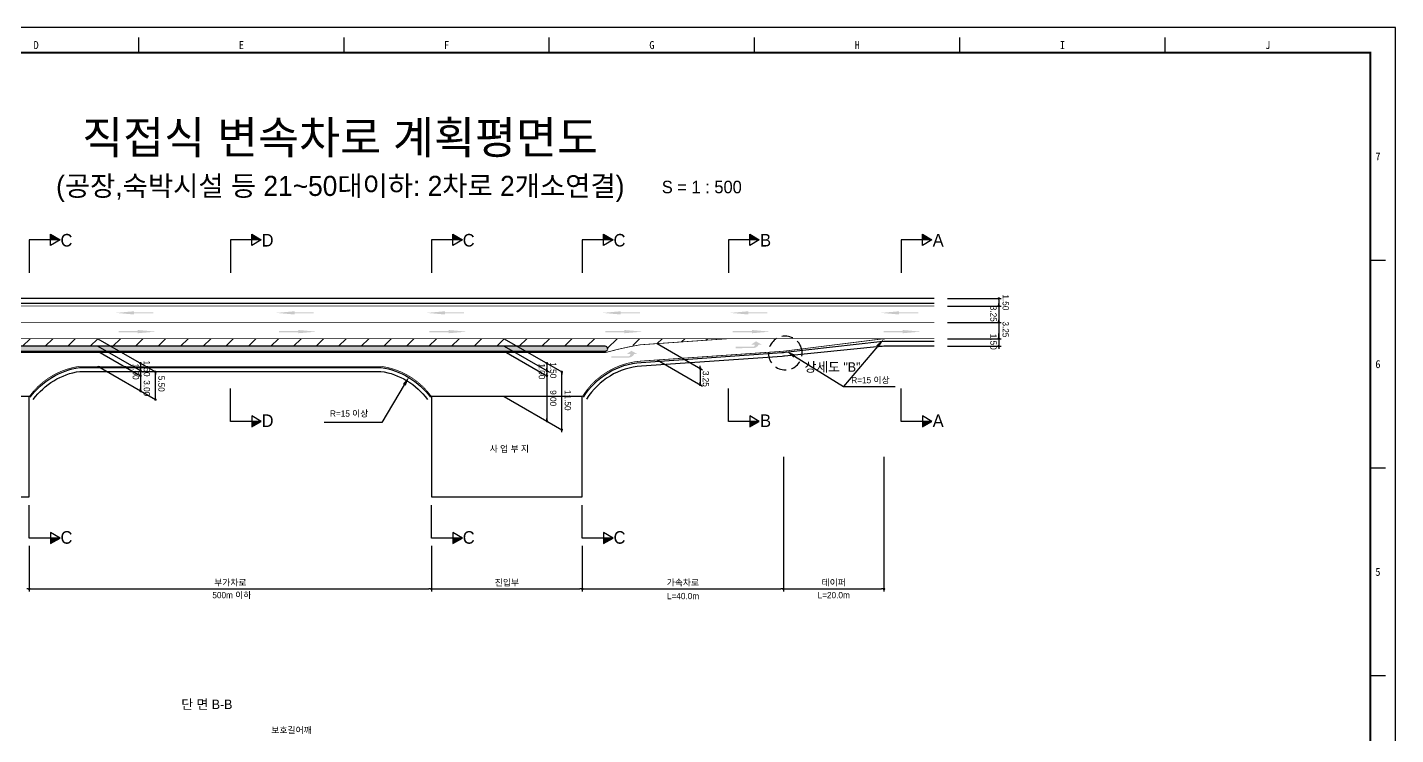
# Model space of a CAD drawing. Header units: millimetres. Extents: x 498 to 921, y -1 to 298.
# Drawn here: x 649.1 to 921.2, y 157.5 to 298.3 of the extents above; entities that cross this region are included whole.
import ezdxf
from ezdxf.enums import TextEntityAlignment as Align

# ---------------------------------------------------------------- set-up
doc = ezdxf.new("R2010")
doc.units = ezdxf.units.MM
doc.linetypes.add('HIDDEN', pattern=[9.525, 6.35, -3.175])
for name, color, linetype in [('CC-GSTR-0004', 4, 'Continuous'), ('CM-LANE-0030', 30, 'Continuous'), ('CZ-DIMT-0002', 7, 'Continuous'), ('CZ-LIN1-0007', 7, 'Continuous'), ('CZ-LIN2-0003', 3, 'Continuous'), ('CZ-LINE-0001', 7, 'Continuous'), ('CZ-TEXT-BOX0', 7, 'Continuous'), ('TITLE', 7, 'Continuous')]:
    doc.layers.add(name, color=color, linetype=linetype)
doc.styles.add('돋움', font='')
doc.styles.add('돋음체', font='')
doc.styles.get('돋움').set_extended_font_data('Dotum')
doc.styles.get('돋음체').set_extended_font_data('DotumChe')

# ---------------------------------------------------------------- blocks, each defined once
blk = doc.blocks.new('_Dot')
at = {"color": 0, "linetype": 'ByBlock', "lineweight": -2}
blk.add_line((-0.5, 0), (-1, 0), dxfattribs=at)
at = {"color": 0, "linetype": 'ByBlock', "const_width": 0.5}
blk.add_lwpolyline([(-0.25, 0, 1), (0.25, 0, 1)], format="xyb", close=True, dxfattribs=at)

msp = doc.modelspace()

# ---------------------------------------------------------------- hatches: boundary and pattern name
at = {"layer": 'CM-LANE-0030'}
h = msp.add_hatch(dxfattribs=at)
h.set_pattern_fill('ANSI31', color=256, style=0)
h.set_pattern_definition([(45, (-510.391, 5.753), (-2.245064, 2.245064), [])])
h.paths.add_polyline_path([(604.7, 236.32), (609, 235.68, -0.082795), (614.71, 233.82), (615.75, 233.82, 0.001767), (615.63, 233.89, -0.768255), (615.88, 234.82), (764.01, 234.82, -0.801424), (764.22, 233.87, 0.001479), (764.12, 233.82), (765.37, 233.82, -0.078793), (770.94, 235.1), (788.51, 236.32)])
at = {"layer": 'CZ-LIN1-0007'}
for points in [[(670.31, 241.77), (670.31, 241.56), (674.13, 241.56), (674.13, 241.34), (670.31, 241.34), (670.31, 241.13), (666.66, 241.45)], [(702.22, 241.77), (702.22, 241.56), (706.05, 241.56), (706.05, 241.34), (702.22, 241.34), (702.22, 241.13), (698.57, 241.45)], [(732.13, 241.77), (732.13, 241.56), (735.95, 241.56), (735.95, 241.34), (732.13, 241.34), (732.13, 241.13), (728.48, 241.45)], [(767.1, 241.77), (767.1, 241.56), (770.92, 241.56), (770.92, 241.34), (767.1, 241.34), (767.1, 241.13), (763.45, 241.45)], [(792.47, 241.77), (792.47, 241.56), (796.29, 241.56), (796.29, 241.34), (792.47, 241.34), (792.47, 241.13), (788.82, 241.45)], [(822.47, 241.77), (822.47, 241.56), (826.29, 241.56), (826.29, 241.34), (822.47, 241.34), (822.47, 241.13), (818.82, 241.45)], [(671.04, 238.04), (671.04, 237.83), (667.22, 237.83), (667.22, 237.61), (671.04, 237.61), (671.04, 237.4), (674.69, 237.72)], [(702.96, 238.04), (702.96, 237.83), (699.13, 237.83), (699.13, 237.61), (702.96, 237.61), (702.96, 237.4), (706.61, 237.72)], [(732.86, 238.04), (732.86, 237.83), (729.03, 237.83), (729.03, 237.61), (732.86, 237.61), (732.86, 237.4), (736.51, 237.72)], [(767.83, 238.04), (767.83, 237.83), (764.01, 237.83), (764.01, 237.61), (767.83, 237.61), (767.83, 237.4), (771.48, 237.72)], [(793.2, 238.04), (793.2, 237.83), (789.38, 237.83), (789.38, 237.61), (793.2, 237.61), (793.2, 237.4), (796.85, 237.72)], [(823.2, 238.04), (823.2, 237.83), (819.38, 237.83), (819.38, 237.61), (823.2, 237.61), (823.2, 237.4), (826.85, 237.72)], [(793.51, 234.45, 0.267976), (794.54, 235.13), (795.17, 235.13), (794, 235.79), (793.05, 235.14), (793.75, 235.13, -0.504994), (793.44, 234.72), (789.97, 234.7), (789.98, 234.42)], [(768.75, 232.56, 0.267976), (769.78, 233.25), (770.41, 233.25), (769.24, 233.91), (768.29, 233.26), (768.99, 233.25, -0.504994), (768.68, 232.83), (765.21, 232.82), (765.21, 232.54)]]:
    msp.add_hatch(color=256, dxfattribs=at).paths.add_polyline_path(points)
at = {"layer": 'CZ-LIN2-0003'}
h = msp.add_hatch(dxfattribs=at)
h.set_pattern_fill('CROSS', color=256, scale=0.075, style=0)
h.set_pattern_definition([(0, (-510.39095, 5.75287), (0.47625, 0.47625), [0.238125, -0.714375]), (90, (-510.2719, 5.6338), (-0.47625, 0.47625), [0.238125, -0.714375])])
h.paths.add_polyline_path([(615.88, 234.82, 0.768255), (615.63, 233.89, -0.001767), (615.75, 233.82), (764.12, 233.82, -0.001479), (764.22, 233.87, 0.801424), (764.01, 234.82)])
at = {"layer": 'CZ-LINE-0001'}
for points in [[(653.7, 257.09), (653.7, 255.99), (655.6, 255.99)], [(693.7, 257.09), (693.7, 255.99), (695.6, 255.99)], [(733.7, 257.09), (733.7, 255.99), (735.6, 255.99)], [(763.7, 257.09), (763.7, 255.99), (765.6, 255.99)], [(792.75, 257.09), (792.75, 255.99), (794.66, 255.99)], [(827.09, 257.09), (827.09, 255.99), (828.99, 255.99)], [(695.6, 219.87), (693.7, 219.87), (693.7, 218.77)], [(794.66, 219.87), (792.75, 219.87), (792.75, 218.77)], [(828.99, 219.87), (827.09, 219.87), (827.09, 218.77)], [(655.6, 196.64), (653.7, 196.64), (653.7, 195.54)], [(735.6, 196.64), (733.7, 196.64), (733.7, 195.54)], [(765.6, 196.64), (763.7, 196.64), (763.7, 195.54)]]:
    msp.add_hatch(color=256, dxfattribs=at).paths.add_polyline_path(points)

# ---------------------------------------------------------------- linework, layer by layer
at = {"color": 0, "linetype": 'ByBlock', "lineweight": -2}
for p, q in [((842.29, 244.07), (842.29, 243.82)), ((842.29, 243.07), (842.29, 243.32)), ((842.29, 242.57), (842.29, 242.32)), ((842.29, 239.82), (842.29, 240.07)), ((842.29, 239.32), (842.29, 239.07)), ((842.29, 236.57), (842.29, 236.82)), ((842.29, 236.57), (842.29, 236.82)), ((842.29, 234.57), (842.29, 234.32)), ((842.29, 234.57), (842.29, 234.32)), ((671.6, 231.17), (671.6, 230.92)), ((671.6, 230.17), (671.6, 230.42)), ((671.6, 229.67), (671.6, 229.42)), ((671.6, 229.17), (671.6, 229.42)), ((674.56, 229.46), (674.56, 229.21)), ((752.42, 231.17), (752.42, 230.92)), ((752.42, 230.17), (752.42, 230.42)), ((752.42, 229.67), (752.42, 229.42)), ((752.42, 229.17), (752.42, 229.42)), ((755.38, 229.46), (755.38, 229.21)), ((782.87, 230.69), (782.87, 230.94)), ((782.87, 230.19), (782.87, 229.94)), ((671.6, 226.17), (671.6, 226.42)), ((782.87, 227.44), (782.87, 227.69)), ((674.56, 224.46), (674.56, 224.71)), ((752.42, 220.17), (752.42, 220.42)), ((755.38, 218.46), (755.38, 218.71))]:
    msp.add_line(p, q, dxfattribs=at)
at = {"color": 0, "linetype": 'ByBlock', "const_width": 0.25}
for points in [[(842.29, 244.2, 1), (842.29, 244.45, 1)], [(842.29, 242.95, 1), (842.29, 242.7, 1)], [(842.29, 242.7, 1), (842.29, 242.95, 1)], [(842.29, 239.7, 1), (842.29, 239.45, 1)], [(842.29, 239.45, 1), (842.29, 239.7, 1)], [(842.29, 236.45, 1), (842.29, 236.2, 1)], [(842.29, 236.45, 1), (842.29, 236.2, 1)], [(842.29, 234.7, 1), (842.29, 234.95, 1)], [(842.29, 234.7, 1), (842.29, 234.95, 1)], [(671.6, 231.29, 1), (671.6, 231.54, 1)], [(752.42, 231.29, 1), (752.42, 231.54, 1)], [(671.6, 230.04, 1), (671.6, 229.79, 1)], [(671.6, 229.79, 1), (671.6, 230.04, 1)], [(671.6, 229.04, 1), (671.6, 228.79, 1)], [(674.56, 229.58, 1), (674.56, 229.83, 1)], [(752.42, 229.79, 1), (752.42, 230.04, 1)], [(752.42, 230.04, 1), (752.42, 229.79, 1)], [(752.42, 229.04, 1), (752.42, 228.79, 1)], [(755.38, 229.58, 1), (755.38, 229.83, 1)], [(782.87, 230.31, 1), (782.87, 230.56, 1)], [(782.87, 230.56, 1), (782.87, 230.31, 1)], [(671.6, 226.04, 1), (671.6, 225.79, 1)], [(782.87, 227.31, 1), (782.87, 227.06, 1)], [(674.56, 224.33, 1), (674.56, 224.08, 1)], [(752.42, 220.04, 1), (752.42, 219.79, 1)], [(755.38, 218.33, 1), (755.38, 218.08, 1)]]:
    msp.add_lwpolyline(points, format="xyb", close=True, dxfattribs=at)
at = {"layer": 'CC-GSTR-0004'}
for points in [[(829.46, 244.32), (579.46, 244.32)], [(829.46, 243.32), (579.46, 243.32)]]:
    msp.add_lwpolyline(points, dxfattribs=at)
for points in [[(759.67, 224.69, -0.24079), (771.18, 231.61), (799.14, 233.55), (799.14, 233.55, 0.010735), (799.78, 233.61), (799.78, 233.61), (818.62, 235.73), (818.62, 235.73, -0.028022), (820.3, 235.82), (820.3, 235.82), (829.46, 235.82)], [(829.46, 234.82), (820.21, 234.82, 0.024952), (818.71, 234.75), (799.69, 232.84, -0.007667), (799.23, 232.8), (771.23, 230.86, 0.24079), (760.31, 224.29)], [(649.66, 224.67, -0.202063), (659.48, 230.57), (719.44, 230.57, -0.202063), (729.26, 224.67, -0.202063)], [(650.27, 224.23, -0.201084), (659.53, 229.82), (719.38, 229.82, -0.201084), (728.65, 224.23, -0.201084)]]:
    msp.add_lwpolyline(points, format="xyb", dxfattribs=at)
at = {"layer": 'CM-LANE-0030', "const_width": 0.15}
msp.add_lwpolyline([(829.46, 239.57), (579.46, 239.57)], dxfattribs=at)
msp.add_lwpolyline([(609, 235.68), (604.7, 236.32), (788.51, 236.32), (770.94, 235.1, 0.026159), (764.12, 233.57), (615.75, 233.57, 0.027105)], format="xyb", close=True, dxfattribs=at)
at = {"layer": 'CZ-LIN1-0007', "const_width": 0.15}
msp.add_lwpolyline([(829.46, 242.82), (579.46, 242.82)], dxfattribs=at)
for points in [[(829.46, 236.32), (820.39, 236.32), (820.39, 236.32, 0.031099), (818.53, 236.2), (799.87, 233.87, -0.01381), (799.05, 233.79), (799.05, 233.79), (771.16, 231.86, 0.24079), (759.46, 224.82)], [(649.46, 224.82, -0.202373), (659.46, 230.82), (719.46, 230.82, -0.202373), (729.46, 224.82)]]:
    msp.add_lwpolyline(points, format="xyb", dxfattribs=at)
at = {"layer": 'CZ-LIN1-0007', "linetype": 'HIDDEN', "const_width": 0.15}
msp.add_lwpolyline([(788.51, 236.32), (820.39, 236.32)], dxfattribs=at)
at = {"layer": 'CZ-LIN2-0003'}
msp.add_lwpolyline([(615.63, 233.89, -0.001767), (615.75, 233.82), (764.12, 233.82, -0.001479), (764.22, 233.87, 0.801424), (764.01, 234.82), (615.88, 234.82, 0.768255)], format="xyb", close=True, dxfattribs=at)
for points in [[(649.46, 224.82), (619.46, 224.82), (619.46, 204.82), (649.46, 204.82)], [(759.46, 224.82), (729.46, 224.82), (729.46, 204.82), (759.46, 204.82)]]:
    msp.add_lwpolyline(points, close=True, dxfattribs=at)
at = {"layer": 'CZ-LINE-0001'}
for p, q in [((655.6, 255.99), (649.46, 255.99)), ((649.46, 255.99), (649.46, 249.45)), ((653.7, 254.89), (653.7, 257.09)), ((653.7, 257.09), (655.6, 255.99)), ((655.6, 255.99), (653.7, 254.89)), ((695.6, 255.99), (689.46, 255.99)), ((689.46, 255.99), (689.46, 249.45)), ((693.7, 254.89), (693.7, 257.09)), ((693.7, 257.09), (695.6, 255.99)), ((695.6, 255.99), (693.7, 254.89)), ((735.6, 255.99), (729.46, 255.99)), ((729.46, 255.99), (729.46, 249.45)), ((733.7, 254.89), (733.7, 257.09)), ((733.7, 257.09), (735.6, 255.99)), ((735.6, 255.99), (733.7, 254.89)), ((765.6, 255.99), (759.46, 255.99)), ((759.46, 255.99), (759.46, 249.45)), ((763.7, 254.89), (763.7, 257.09)), ((763.7, 257.09), (765.6, 255.99)), ((765.6, 255.99), (763.7, 254.89)), ((794.66, 255.99), (788.51, 255.99)), ((788.51, 255.99), (788.51, 249.45)), ((792.75, 254.89), (792.75, 257.09)), ((792.75, 257.09), (794.66, 255.99)), ((794.66, 255.99), (792.75, 254.89)), ((828.99, 255.99), (822.85, 255.99)), ((822.85, 255.99), (822.85, 249.45)), ((827.09, 254.89), (827.09, 257.09)), ((827.09, 257.09), (828.99, 255.99)), ((828.99, 255.99), (827.09, 254.89)), ((832.06, 244.32), (842.79, 244.32)), ((832.06, 242.82), (842.79, 242.82)), ((832.06, 242.82), (842.79, 242.82)), ((842.29, 243.82), (842.29, 234.82)), ((832.06, 239.57), (842.79, 239.57)), ((842.29, 236.82), (842.29, 237.32)), ((663.1, 236.32), (674.56, 229.71)), ((663.1, 234.82), (672.1, 229.63)), ((663.1, 234.82), (672.1, 229.63)), ((743.93, 236.32), (755.38, 229.71)), ((743.93, 234.82), (752.92, 229.63)), ((743.93, 234.82), (752.92, 229.63)), ((774.38, 235.34), (783.37, 230.15)), ((832.06, 236.32), (842.79, 236.32)), ((832.06, 236.32), (842.79, 236.32)), ((832.06, 234.82), (842.79, 234.82)), ((832.06, 234.82), (842.79, 234.82)), ((663.1, 233.82), (671.6, 228.92)), ((671.6, 231.42), (671.6, 225.92)), ((743.93, 233.82), (752.42, 228.92)), ((774.38, 232.09), (783.37, 226.9)), ((663.1, 230.82), (674.56, 224.21)), ((674.56, 224.21), (674.56, 229.71)), ((752.42, 230.92), (752.42, 219.92)), ((755.38, 217.72), (755.38, 229.71)), ((782.87, 229.94), (782.87, 226.93)), ((689.46, 219.87), (689.46, 226.41)), ((788.51, 219.87), (788.51, 226.41)), ((811.43, 226.82), (821.7, 226.82)), ((822.85, 219.87), (822.85, 226.41)), ((743.93, 224.82), (755.38, 218.21)), ((695.6, 219.87), (693.7, 220.97)), ((693.7, 220.97), (693.7, 218.77)), ((794.66, 219.87), (792.75, 220.97)), ((792.75, 220.97), (792.75, 218.77)), ((828.99, 219.87), (827.09, 220.97)), ((827.09, 220.97), (827.09, 218.77)), ((695.6, 219.87), (689.46, 219.87)), ((693.7, 218.77), (695.6, 219.87)), ((794.66, 219.87), (788.51, 219.87)), ((792.75, 218.77), (794.66, 219.87)), ((828.99, 219.87), (822.85, 219.87)), ((827.09, 218.77), (828.99, 219.87)), ((799.46, 212.8), (799.46, 186.02)), ((799.46, 212.8), (799.46, 186.02)), ((819.46, 212.8), (819.46, 186.02)), ((649.46, 196.64), (649.46, 203.18)), ((729.46, 196.64), (729.46, 203.18)), ((759.46, 196.64), (759.46, 203.18)), ((655.6, 196.64), (649.46, 196.64)), ((655.6, 196.64), (653.7, 197.74)), ((653.7, 197.74), (653.7, 195.54)), ((653.7, 195.54), (655.6, 196.64)), ((735.6, 196.64), (729.46, 196.64)), ((735.6, 196.64), (733.7, 197.74)), ((733.7, 197.74), (733.7, 195.54)), ((733.7, 195.54), (735.6, 196.64)), ((765.6, 196.64), (759.46, 196.64)), ((765.6, 196.64), (763.7, 197.74)), ((763.7, 197.74), (763.7, 195.54)), ((763.7, 195.54), (765.6, 196.64)), ((649.46, 195.08), (649.46, 186.02)), ((649.46, 195.08), (649.46, 186.02)), ((729.46, 195.08), (729.46, 186.02)), ((729.46, 195.08), (729.46, 186.02)), ((759.46, 195.08), (759.46, 186.02)), ((759.46, 195.08), (759.46, 186.02)), ((649.96, 186.52), (728.96, 186.52)), ((729.96, 186.52), (758.96, 186.52)), ((759.96, 186.52), (798.96, 186.52)), ((799.96, 186.52), (818.96, 186.52))]:
    msp.add_line(p, q, dxfattribs=at)
at = {"layer": 'CZ-LINE-0001', "linetype": 'HIDDEN', "ltscale": 0.35}
msp.add_line((803.16, 233.86), (803.16, 233.86), dxfattribs=at)
at = {"layer": 'CZ-LINE-0001'}
for points in [[(818.17, 234.77), (811.43, 226.82)], [(801.68, 232.83), (811.43, 226.82)], [(724.04, 227.12), (719.58, 219.65), (708.1, 219.65)]]:
    msp.add_lwpolyline(points, dxfattribs=at)
at = {"layer": 'CZ-LINE-0001', "linetype": 'HIDDEN', "ltscale": 0.35}
msp.add_arc((799.83, 233.46), 3.35, 6.7667, 6.749, dxfattribs=at)
at = {"layer": 'CZ-LINE-0001'}
for points in [[(817.91, 234.98), (819.46, 236.29), (818.42, 234.55)], [(801.5, 232.55), (799.97, 233.88), (801.85, 233.11)], [(723.75, 227.29), (725.07, 228.83), (724.33, 226.94)]]:
    msp.add_solid(points, dxfattribs=at)
at = {"layer": 'TITLE', "color": 7, "linetype": 'Continuous'}
for p, q in [((671.24, 293.22), (671.24, 296.25)), ((712.07, 293.22), (712.07, 296.25)), ((752.89, 293.22), (752.89, 296.25)), ((793.71, 293.22), (793.71, 296.25)), ((834.54, 293.22), (834.54, 296.25)), ((875.36, 293.22), (875.36, 296.25)), ((919.21, 251.9), (916.19, 251.9)), ((919.21, 210.57), (916.19, 210.57)), ((919.21, 169.24), (916.19, 169.24))]:
    msp.add_line(p, q, dxfattribs=at)
at = {"layer": 'TITLE'}
msp.add_lwpolyline([(497.86, -1.11), (921.22, -1.11), (921.22, 298.26), (497.86, 298.26)], close=True, dxfattribs=at)
at = {"layer": 'TITLE', "linetype": 'Continuous', "const_width": 0.403}
msp.add_lwpolyline([(507.94, 3.92), (507.94, 293.22), (916.19, 293.22), (916.19, 3.92)], close=True, dxfattribs=at)

# ---------------------------------------------------------------- block references
at = {"layer": 'CZ-LINE-0001', "xscale": 0.5, "yscale": 0.5, "zscale": 0.5}
for p in [(649.46, 186.52), (729.46, 186.52), (759.46, 186.52), (799.46, 186.52), (819.46, 186.52)]:
    msp.add_blockref('_Dot', p, dxfattribs=at)
at = {"layer": 'CZ-LINE-0001', "xscale": 0.5, "yscale": 0.5, "zscale": 0.5, "rotation": 180}
for p in [(649.46, 186.52), (729.46, 186.52), (759.46, 186.52), (799.46, 186.52)]:
    msp.add_blockref('_Dot', p, dxfattribs=at)

# ---------------------------------------------------------------- texts
at = {"layer": 'CZ-DIMT-0002', "style": '돋움'}
for s, height, p in [('C', 2.5, (656.86, 255.91)), ('D', 2.5, (696.86, 255.91)), ('C', 2.5, (736.86, 255.91)), ('C', 2.5, (766.86, 255.91)), ('B', 2.5, (795.91, 255.91)), ('A', 2.5, (830.24, 255.91)), ('상세도 "B"', 1.875, (809.21, 230.67)), ('R=15 이상', 1.25, (816.77, 228.07)), ('D', 2.5, (696.86, 220)), ('R=15 이상', 1.25, (713.09, 221.42)), ('B', 2.5, (795.91, 220)), ('A', 2.5, (830.24, 220)), ('사 업 부 지', 1.25, (744.95, 214.41)), ('C', 2.5, (656.86, 196.77)), ('C', 2.5, (736.86, 196.77)), ('C', 2.5, (766.86, 196.77)), ('500m 이하', 1.25, (689.76, 185.3)), ('L=40.0m', 1.25, (779.49, 185.11)), ('L=20.0m', 1.25, (809.46, 185.3))]:
    msp.add_text(s, height=height, dxfattribs=at).set_placement(p, align=Align.MIDDLE_CENTER)
for s, p in [('1.50', (843.04, 245.13)), ('3.25', (840.61, 242.86)), ('3.25', (843.04, 239.75)), ('1.50', (840.61, 237.3))]:
    msp.add_text(s, height=1.25, rotation=270, dxfattribs=at).set_placement(p)
at = {"layer": 'CZ-DIMT-0002', "char_height": 1.25, "attachment_point": 5, "rotation": 270, "style": '돋움'}
for s, insert in [('1.50', (672.85, 230.37)), ('1.50', (753.67, 230.03)), ('1.00', (670.64, 229.76)), ('5.50', (675.74, 227.35)), ('1.00', (751.41, 229.81)), ('3.25', (784.03, 228.33)), ('3.00', (672.85, 226.45)), ('9.00', (753.67, 224.48)), ('11.50', (756.56, 224.06))]:
    msp.add_mtext(s, dxfattribs=dict(at, insert=insert))
at = {"layer": 'CZ-LINE-0001', "char_height": 1.25, "attachment_point": 5, "style": '돋움'}
for s, insert in [('\\A1;부가차로', (689.46, 187.72)), ('\\A1;진입부', (744.46, 187.72)), ('\\A1;가속차로', (779.46, 187.72)), ('\\A1;테이퍼', (809.46, 187.72)), ('\\A1;보호길어깨', (701.63, 158.35))]:
    msp.add_mtext(s, dxfattribs=dict(at, insert=insert))
at = {"layer": 'CZ-TEXT-BOX0', "style": '돋움'}
msp.add_text('단 면 B-B', height=1.875, dxfattribs=at).set_placement((684.78, 163.56), align=Align.MIDDLE_CENTER)
at = {"layer": 'TITLE', "color": 3, "linetype": 'Continuous', "style": '돋음체'}
for s, p in [('D', (650.83, 294.74)), ('E', (691.65, 294.74)), ('F', (732.48, 294.74)), ('G', (773.3, 294.74)), ('H', (814.13, 294.74)), ('I', (854.95, 294.74)), ('J', (895.78, 294.74)), ('7', (917.7, 272.57)), ('6', (917.7, 231.24)), ('5', (917.7, 189.91))]:
    msp.add_text(s, height=1.59, dxfattribs=at).set_placement(p, align=Align.MIDDLE)
at = {"layer": 'TITLE', "style": '돋움'}
for s, height, p in [('직접식 변속차로 계획평면도', 6.5, (711.28, 276.35)), ('(공장,숙박시설 등 21~50대이하: 2차로 2개소연결)', 4, (711.32, 266.72))]:
    msp.add_text(s, height=height, dxfattribs=at).set_placement(p, align=Align.MIDDLE_CENTER)
msp.add_text('S = 1 : 500', height=2.5, dxfattribs=at).set_placement((775.27, 266.5), align=Align.MIDDLE_LEFT)

doc.saveas('drawing.dxf')
